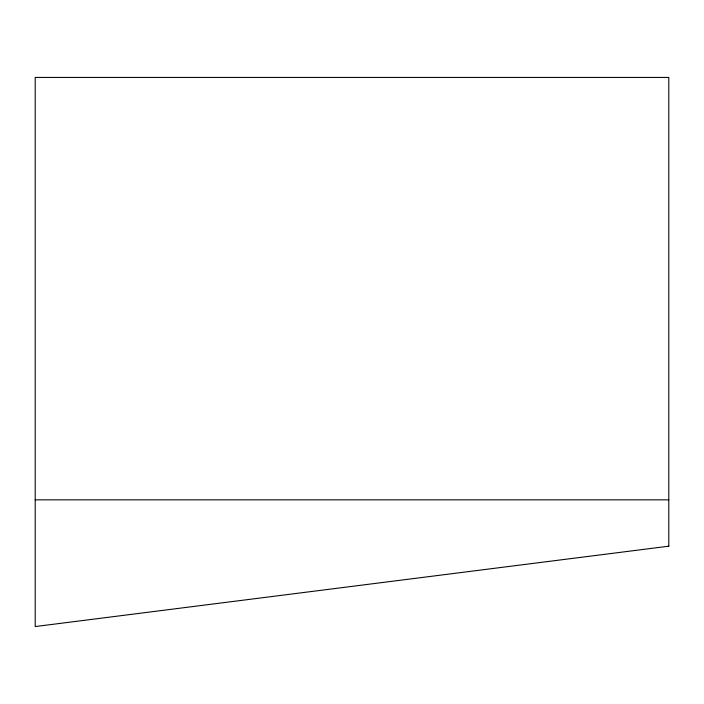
<?xml version="1.0" encoding="UTF-8"?>
<svg xmlns="http://www.w3.org/2000/svg" width="704" height="704" viewBox="0 0 704 704"><rect width="100%" height="100%" fill="white"/><g stroke="black" fill="none" stroke-linecap="round" stroke-linejoin="round"><path stroke-width="1.06" d="M35.2 499.84L668.8 499.84M668.8 546.19L35.2 626.56L35.2 77.44L668.8 77.44L668.8 546.19"/></g></svg>
